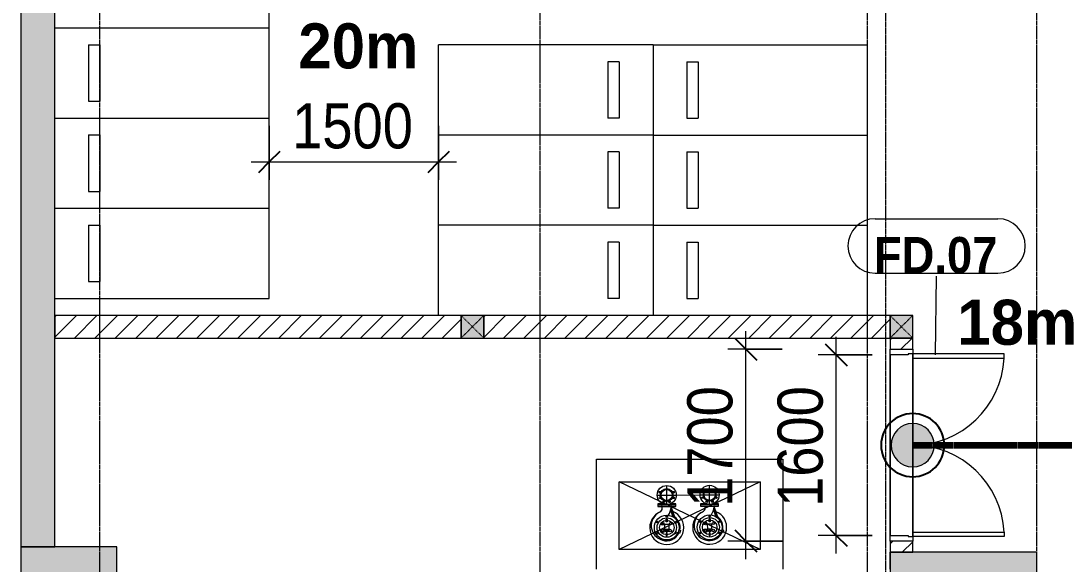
# Model space of a CAD drawing. Header units: millimetres. Extents: x 25998 to 252958, y -15958 to 83425.
# Drawn here: x 107453 to 116694, y 53607 to 58424 of the extents above; entities that cross this region are included whole.
import ezdxf

# ---------------------------------------------------------------- set-up
doc = ezdxf.new("R2010")
doc.units = ezdxf.units.MM
for name, pattern in [('1 NÉT CALL OUT', [6, 3, -3]), ('Dash', [6, 3, -3]), ('Dash Dot 3_16_', [7.9375, 4.7625, -1.5875, 0, -1.5875]), ('Grid Line', [22.225, 12.7, -3.175, 3.175, -3.175]), ('IMPORT-CENTER', [2000, 1250, -250, 250, -250])]:
    doc.linetypes.add(name, pattern=pattern)
for name, color, linetype, lineweight in [('0-1', 7, 'Continuous', 5), ('A-ANNO-DIMS', 211, 'Continuous', 9), ('A-ANNO-DIMS-160', 211, 'Continuous', 9), ('A-ANNO-NOTE', 131, 'Continuous', 9), ('A-ANNO-NOTE-1', 131, 'Continuous', 25), ('A-DETL-2', 90, '1 NÉT CALL OUT', 100), ('A-DETL-GENF-2', 1, 'Continuous', 9), ('A-DOOR-1', 1, 'Continuous', 9), ('A-DOOR-FRAM-1', 1, 'Continuous', 9), ('A-DOOR-IDEN', 31, 'Continuous', 9), ('A-FLOR', 192, 'Continuous', 9), ('A-WALL', 113, 'Continuous', 9), ('A-WALL-1', 113, 'Continuous', 18), ('A-WALL-PATT-1', 7, 'Continuous', 9), ('A-WALL-PATT-2', 111, 'Continuous', 9), ('C-PRKG', 70, 'Continuous', 9), ('G-ANNO-SYMB-1', 111, 'Dash Dot 3_16_', 18), ('G-ANNO-TEXT-2', 142, 'Continuous', 9), ('G-IMPT', 8, 'Continuous', 9), ('G-IMPT-1', 8, 'IMPORT-CENTER', 9), ('L-SITE-WALL-1', 250, 'Continuous', 18), ('L-SITE-WALL-2', 7, 'Continuous', 9), ('M-EQPM', 50, 'Continuous', 9), ('S-COLS', 52, 'Continuous', 9), ('S-COLS-1', 52, 'Continuous', 5), ('S-COLS-2', 250, 'Continuous', 18), ('S-COLS-3', 7, 'Continuous', 9), ('S-COLS-4', 52, 'Dash', 9), ('S-COLS-5', 52, 'Continuous', 18), ('S-COLS-HDLN', 52, 'Dash', 9), ('S-GRID-1', 1, 'Grid Line', 9)]:
    doc.layers.add(name, color=color, linetype=linetype, lineweight=lineweight)
doc.styles.add('Arial_4', font='arial_0.ttf', dxfattribs={"width": 0.95, "height": 400})
doc.styles.add('Arial_B', font='arialbd_0.ttf', dxfattribs={"width": 0.9, "height": 320})
doc.styles.add('UTM Avo', font='UTM Avo.ttf', dxfattribs={"width": 0.9, "height": 400})
doc.dimstyles.new('1_Dim_chi_tiet_2_5', dxfattribs={"dimscale": 304.8, "dimtxt": 399.720379, "dimasz": 0.629921, "dimexe": 0.524934, "dimexo": 0.0625, "dimgap": 0.052493, "dimtad": 1, "dimdec": 0, "dimrnd": 5, "dimzin": 0, "dimdsep": 46, "dimtxsty": 'UTM Avo', "dimblk1": 'OBLIQUE', "dimblk2": 'OBLIQUE', "dimsah": 1, "dimcen": 0.09, "dimdle": 0.524934, "dimazin": 0, "dimtfac": 1, "dimtdec": 4, "dimtix": 1, "dimtmove": 0, "dimatfit": 3, "dimfxl": 1.049869, "dimfxlon": 1, "dimtvp": 1, "dimtolj": 1, "dimtzin": 0, "dimarcsym": 2})
pattern_1 = [(45, (0, 0), (-90.50967, 90.50967), [])]

# ---------------------------------------------------------------- blocks, each defined once
blk = doc.blocks.new('NCV_TKTC_KET CAU_rvt-1-TKCS_MB TẦNG HẦM')
at = {"layer": 'A-WALL-PATT-1'}
blk.add_hatch(color=256, dxfattribs=at).paths.add_polyline_path([(107452.6, 53761.9), (107752.6, 53761.9), (107752.6, 61511.9), (107452.6, 61511.9), (107452.6, 55362.9)])
at = {"layer": 'S-COLS-1'}
for points in [[(108302.6, 53311.9), (108302.6, 53761.9), (107452.6, 53761.9), (107452.6, 53311.9), (107752.6, 53311.9)], [(115760.8, 53361.9), (116452.6, 53361.9), (116452.6, 53711.9), (115152.6, 53711.9), (115152.6, 53361.9), (115352.5, 53361.9)]]:
    blk.add_hatch(color=256, dxfattribs=at).paths.add_polyline_path(points)
at = {"layer": 'L-SITE-WALL-1'}
for p, q in [((107452.6, 61511.9), (107452.6, 53761.9)), ((107752.6, 53761.9), (107752.6, 61511.9))]:
    blk.add_line(p, q, dxfattribs=at)
at = {"layer": 'L-SITE-WALL-2'}
blk.add_line((107452.6, 53761.9), (107752.6, 53761.9), dxfattribs=at)
at = {"layer": 'S-COLS-2'}
for p, q in [((107452.6, 53761.9), (107452.6, 53311.9)), ((108302.6, 53761.9), (107752.6, 53761.9)), ((108302.6, 53311.9), (108302.6, 53761.9)), ((116452.6, 53711.9), (115152.6, 53711.9)), ((115152.6, 53711.9), (115152.6, 53361.9)), ((116452.6, 53361.9), (116452.6, 53711.9))]:
    blk.add_line(p, q, dxfattribs=at)
at = {"layer": 'S-COLS-3'}
blk.add_line((107752.6, 53761.9), (107452.6, 53761.9), dxfattribs=at)
blk = doc.blocks.new('XE MAY2 - xe may 2-614215-TKCS_MB TẦNG HẦM')
at = {"layer": 'C-PRKG'}
for p, q in [((-1900, 0), (-1900, -800)), ((0, 0), (-1900, 0)), ((-300, -150), (-400, -150)), ((-400, -650), (-400, -150)), ((-300, -650), (-300, -150)), ((-300, -650), (-400, -650)), ((0, -800), (-1900, -800))]:
    blk.add_line(p, q, dxfattribs=at)
blk = doc.blocks.new('FD_07 - FD_07-1700x2200-CỬA ĐI 2 CÁNH-957538-TKCS_MB TẦNG HẦM')
at = {"layer": 'A-DETL-GENF-2'}
for p, q in [((-810, -910), (-810, -100)), ((-810, -100), (-770, -100)), ((-770, -100), (-770, -910)), ((810, -100), (770, -100)), ((770, -100), (770, -910)), ((810, -910), (810, -100)), ((-770, -910), (-810, -910)), ((770, -910), (810, -910))]:
    blk.add_line(p, q, dxfattribs=at)
for centre, start, end in [((-810, -100), 272.83057, 360), ((810, -100), 180, 267.16943)]:
    blk.add_arc(centre, 810, start, end, dxfattribs=at)
at = {"layer": 'A-DOOR-1'}
for p, q in [((800, 100), (-800, 100)), ((-810, -100), (810, -100))]:
    blk.add_line(p, q, dxfattribs=at)
at = {"layer": 'A-DOOR-FRAM-1'}
for p, q in [((-850, 100), (-800, 100)), ((-850, -100), (-850, 100)), ((-800, 100), (-800, -60)), ((800, 100), (850, 100)), ((800, -60), (800, 100)), ((850, 100), (850, -100)), ((-800, -60), (-810, -60)), ((-810, -60), (-810, -100)), ((810, -60), (800, -60)), ((810, -100), (810, -60)), ((-810, -100), (-850, -100)), ((850, -100), (810, -100))]:
    blk.add_line(p, q, dxfattribs=at)
blk = doc.blocks.new('XE MAY2 - xe may 2-V26-TKCS_MB TẦNG HẦM')
at = {"layer": 'C-PRKG'}
for p, q in [((0, -800), (0, 0)), ((-1900, 0), (-1900, -800)), ((0, 0), (-1900, 0)), ((-300, -150), (-400, -150)), ((-400, -650), (-400, -150)), ((-300, -650), (-300, -150)), ((-300, -650), (-400, -650)), ((0, -800), (-1900, -800))]:
    blk.add_line(p, q, dxfattribs=at)
blk = doc.blocks.new('XE MAY2 - xe may 2-V21-TKCS_MB TẦNG HẦM')
at = {"layer": 'C-PRKG'}
for p, q in [((0, 800), (-1900, 800)), ((-1900, 0), (-1900, 800)), ((0, 800), (0, 0)), ((-300, 650), (-400, 650)), ((-400, 650), (-400, 150)), ((-300, 650), (-300, 150)), ((-300, 150), (-400, 150)), ((0, 0), (-1900, 0))]:
    blk.add_line(p, q, dxfattribs=at)
blk = doc.blocks.new('XE MAY2 - xe may 2-V41-TKCS_MB TẦNG HẦM')
at = {"layer": 'C-PRKG'}
for p, q in [((0, 800), (-1900, 800)), ((-1900, 0), (-1900, 800)), ((0, 800), (0, 0)), ((-300, 650), (-400, 650)), ((-400, 650), (-400, 150)), ((-300, 650), (-300, 150)), ((-300, 150), (-400, 150))]:
    blk.add_line(p, q, dxfattribs=at)
blk = doc.blocks.new('XE MAY2 - xe may 2-V34-TKCS_MB TẦNG HẦM')
at = {"layer": 'C-PRKG'}
for p, q in [((0, -800), (0, 0)), ((-1900, 0), (-1900, -800)), ((-300, -150), (-400, -150)), ((-400, -650), (-400, -150)), ((-300, -650), (-300, -150)), ((-300, -650), (-400, -650)), ((0, -800), (-1900, -800))]:
    blk.add_line(p, q, dxfattribs=at)
blk = doc.blocks.new('G1_SOF - BO TRU - 200x200-3845341-TKCS_MB TẦNG HẦM')
at = {"layer": 'S-COLS-HDLN'}
for p, q in [((-100, 100), (100, -100)), ((100, 100), (-100, -100))]:
    blk.add_line(p, q, dxfattribs=at)
blk = doc.blocks.new('TKTC_BE NGAM TANG HAM_260130 - TKTC_XREF_260130_MB BE NGAM TANG HAM_dwg_xref- ham$0$xref - tang ham$0$BOMCHIM1-4017281-TKCS_MB TẦNG HẦM')
at = {"layer": 'G-IMPT'}
for p, q in [((90.6, 80.8), (90.6, -80.8)), ((109.6, 39.5), (211, 75.5)), ((124.4, 37.7), (200.6, 64.7)), ((136.5, 35), (194.7, 55.6)), ((116.6, -39.6), (107.8, -39.6))]:
    blk.add_line(p, q, dxfattribs=at)
at = {"layer": 'G-IMPT', "flags": 128}
for points in [[(310.4, 108.3), (317.7, 123.9), (343.5, 114.1), (336, 100)], [(79.5, -31.2), (79.5, -80.8), (101.7, -80.8), (101.7, 80.8), (79.5, 80.8), (79.5, 31.2)]]:
    blk.add_lwpolyline(points, dxfattribs=at)
for points in [[(215.9, 4.9), (240.4, 4.9), (240.4, -4.1), (215.9, -4.1)], [(260.1, 17.2), (306.8, 17.2), (306.8, -17.8), (260.1, -17.8)], [(314.9, 10.2), (327.8, 10.2), (327.8, -9.6), (314.9, -9.6)], [(365.6, 4.9), (341.2, 4.9), (341.2, -4.1), (365.6, -4.1)]]:
    blk.add_lwpolyline(points, close=True, dxfattribs=at)
at = {"layer": 'G-IMPT'}
for centre, radius in [((290.8, 0), 111), ((240.5, 87.1), 7.59), ((341.1, 87.1), 7.59), ((0, 0), 85.3), ((0, 0), 50.1), ((-25, 60.4), 7.59), ((25, 60.4), 7.59), ((60.4, 25), 7.59), ((190.2, 0), 7.59), ((290.8, 0), 86.6), ((290.8, 0), 65), ((256.6, 33.5), 10), ((318.4, 31.2), 11.7), ((-25, -60.4), 7.59), ((25, -60.4), 7.59), ((60.4, -25), 7.59), ((240.5, -87.1), 7.59), ((256.6, -37.6), 13.3), ((256.6, -37.6), 6.6), ((319.6, -36.5), 16.5), ((319.6, -36.5), 9.4), ((341.1, -87.1), 7.59)]:
    blk.add_circle(centre, radius, dxfattribs=at)
for centre, radius, start, end in [((290.8, 0), 151.8, 201.66358, 159.43076), ((290.8, 0), 118.8, 78.62133, 144.16214), ((290.8, 0), 118.8, 340.54729, 65.36685), ((107.8, 45.6), 6.04, 180, 270), ((101.1, -94.6), 134.4, 52.96121, 87.13558), ((107.8, -45.6), 6.04, 90, 180), ((116.6, -81.1), 41.5, 25.62689, 90), ((274.1, -5.6), 133.2, 205.62689, 345.198)]:
    blk.add_arc(centre, radius, start, end, dxfattribs=at)
blk = doc.blocks.new('TKTC_BE NGAM TANG HAM_260130 - TKTC_XREF_260130_MB BE NGAM TANG HAM_dwg_114-4017282-TKCS_MB TẦNG HẦM')
at = {"layer": 'G-IMPT'}
for p, q in [((-101, 0), (101, 0)), ((0, -101), (0, 101))]:
    blk.add_line(p, q, dxfattribs=at)
blk.add_circle((0, 0), 72.2, dxfattribs=at)
blk = doc.blocks.new('TKTC_BE NGAM TANG HAM_260130 - TKTC_XREF_260130_MB BE NGAM TANG HAM_dwg-4017279-TKCS_MB TẦNG HẦM')
at = {"layer": 'G-IMPT'}
for p, q in [((-89149, -111035), (-90399, -110435)), ((-89149, -110435), (-90399, -111035))]:
    blk.add_line(p, q, dxfattribs=at)
at = {"layer": 'G-IMPT', "flags": 128}
blk.add_lwpolyline([(-90599, -111210), (-90599, -110235), (-88949, -110235), (-88949, -111210)], dxfattribs=at)
blk.add_lwpolyline([(-89149, -111035), (-90399, -111035), (-90399, -110435), (-89149, -110435)], close=True, dxfattribs=at)
at = {"layer": 'G-IMPT-1'}
blk.add_line((-89978.2, -110552.1), (-89598.2, -110550.1), dxfattribs=at)
at = {"xscale": 0.9913985059671329, "yscale": 0.9913985059671329, "zscale": 0.9913985059671329, "rotation": 270.1174564265244}
for p in [(-89978.2, -110552.1), (-89598.2, -110550.1)]:
    blk.add_blockref('TKTC_BE NGAM TANG HAM_260130 - TKTC_XREF_260130_MB BE NGAM TANG HAM_dwg_xref- ham$0$xref - tang ham$0$BOMCHIM1-4017281-TKCS_MB TẦNG HẦM', p, dxfattribs=at)
at = {"xscale": 0.7894736842105268, "yscale": 0.7894736842105268, "zscale": 0.7894736842105268}
for p in [(-89978.2, -110552.1), (-89598.2, -110550.1)]:
    blk.add_blockref('TKTC_BE NGAM TANG HAM_260130 - TKTC_XREF_260130_MB BE NGAM TANG HAM_dwg_114-4017282-TKCS_MB TẦNG HẦM', p, dxfattribs=at)
blk = doc.blocks.new('TKTC_BE NGAM TANG HAM_260130 - TKTC_BE NGAM TANG HAM_260130-2131746-TKCS_MB TẦNG HẦM')
blk.add_blockref('TKTC_BE NGAM TANG HAM_260130 - TKTC_XREF_260130_MB BE NGAM TANG HAM_dwg-4017279-TKCS_MB TẦNG HẦM', (169499.1, 147535))
blk = doc.blocks.new('DIMBLOCK107-TKCS_MB TẦNG HẦM')
at = {"layer": 'A-ANNO-DIMS-160'}
for p, q in [((113875, 53651.9), (113875, 55671.9)), ((114195, 55511.9), (113715, 55511.9)), ((113875, 55511.9), (114195, 55511.9)), ((114195, 53811.9), (113715, 53811.9)), ((113875, 53811.9), (114195, 53811.9))]:
    blk.add_line(p, q, dxfattribs=at)
at = {"layer": 'A-ANNO-DIMS-160', "lineweight": 25}
for p, q in [((113875, 55511.9), (113779, 55607.9)), ((113875, 55511.9), (113971, 55415.9)), ((113875, 53811.9), (113779, 53907.9)), ((113875, 53811.9), (113971, 53715.9))]:
    blk.add_line(p, q, dxfattribs=at)
at = {"layer": 'A-ANNO-DIMS-160', "color": 0, "insert": (113355.3, 54114.2), "char_height": 400, "width": 1314.636, "attachment_point": 1, "rotation": 90, "line_spacing_factor": 1.110334, "style": 'UTM Avo'}
blk.add_mtext('1700', dxfattribs=at)
blk = doc.blocks.new('_Oblique')
at = {"color": 0, "linetype": 'ByBlock', "lineweight": -2}
blk.add_line((-0.5, -0.5), (0.5, 0.5), dxfattribs=at)
blk = doc.blocks.new('DIMBLOCK108-TKCS_MB TẦNG HẦM')
at = {"layer": 'A-ANNO-DIMS-160', "lineweight": 25}
for p, q in [((114675, 55461.9), (114579, 55557.9)), ((114675, 55461.9), (114771, 55365.9)), ((114675, 53861.9), (114579, 53957.9)), ((114675, 53861.9), (114771, 53765.9))]:
    blk.add_line(p, q, dxfattribs=at)
at = {"layer": 'A-ANNO-DIMS-160'}
for p, q in [((114675, 53701.9), (114675, 55621.9)), ((114995, 55461.9), (114515, 55461.9)), ((114675, 55461.9), (114995, 55461.9)), ((114995, 53861.9), (114515, 53861.9)), ((114675, 53861.9), (114995, 53861.9))]:
    blk.add_line(p, q, dxfattribs=at)
at = {"layer": 'A-ANNO-DIMS-160', "color": 0, "insert": (114155.3, 54114.2), "char_height": 400, "width": 1314.636, "attachment_point": 1, "rotation": 90, "line_spacing_factor": 1.110334, "style": 'UTM Avo'}
blk.add_mtext('1600', dxfattribs=at)
blk = doc.blocks.new('HDNDCT_GHI CHÚ CỬA CHỐNG CHÁY EI60 - HDNDCT_GHI CHÚ CỬA CHỐNG CHÁY EI60-2386829-TKCS_MB TẦNG HẦM')
at = {"layer": 'A-ANNO-NOTE'}
h = blk.add_hatch(color=256, dxfattribs=at)
edge = h.paths.add_edge_path()
edge.add_arc((0, 0), 1.2, 0, 180)
edge.add_arc((0, 0), 1.2, 180, 360)
for radius, start, end in [(1.2, 0, 180), (1.75, 180, 0), (1.2, 180, 360)]:
    blk.add_arc((0, 0), radius, start, end, dxfattribs=at)
at = {"layer": 'A-ANNO-NOTE-1'}
for start, end in [(0, 180), (180, 0)]:
    blk.add_arc((0, 0), 1.75, start, end, dxfattribs=at)
blk = doc.blocks.new('STN_Door Tag - STN_Door Tag-1788670-TKCS_MB TẦNG HẦM')
at = {"layer": 'A-DOOR-IDEN'}
for p, q in [((-3.37, 1.495), (3.431, 1.495)), ((-3.37, -1.524), (3.431, -1.524))]:
    blk.add_line(p, q, dxfattribs=at)
for centre, start, end in [((-3.37, -0.015), 90, 270), ((3.431, -0.015), 270, 90)]:
    blk.add_arc(centre, 1.509, start, end, dxfattribs=at)
blk = doc.blocks.new('DIMBLOCK166-TKCS_MB TẦNG HẦM')
at = {"layer": 'A-ANNO-DIMS-160'}
for p, q in [((109652.6, 57493.8), (109652.6, 57013.8)), ((109652.6, 57173.8), (109652.6, 57493.8)), ((111152.6, 57493.8), (111152.6, 57013.8)), ((111152.6, 57173.8), (111152.6, 57493.8)), ((109492.6, 57173.8), (111312.6, 57173.8))]:
    blk.add_line(p, q, dxfattribs=at)
at = {"layer": 'A-ANNO-DIMS-160', "lineweight": 25}
for p, q in [((109652.6, 57173.8), (109748.6, 57269.8)), ((111152.6, 57173.8), (111248.6, 57269.8)), ((109652.6, 57173.8), (109556.6, 57077.8)), ((111152.6, 57173.8), (111056.6, 57077.8))]:
    blk.add_line(p, q, dxfattribs=at)
at = {"layer": 'A-ANNO-DIMS-160', "color": 0, "insert": (109854.8, 57693.4), "char_height": 400, "width": 1314.636, "attachment_point": 1, "line_spacing_factor": 1.110334, "style": 'UTM Avo'}
blk.add_mtext('1500', dxfattribs=at)

msp = doc.modelspace()

# ---------------------------------------------------------------- hatches: boundary and pattern name
at = {"layer": 'A-WALL-PATT-2'}
h = msp.add_hatch(dxfattribs=at)
h.set_pattern_fill('FP_1', color=256, style=0, pattern_type=2)
h.set_pattern_definition(pattern_1)
h.paths.add_polyline_path([(111352.6, 55611.9), (111352.6, 55811.9), (107752.6, 55811.9), (107752.6, 55611.9), (110696.4, 55611.9)])
h.paths.add_polyline_path([(115152.5, 55611.9), (115152.5, 55811.9), (111552.6, 55811.9), (111552.6, 55611.9), (113484.7, 55611.9)])
h = msp.add_hatch(dxfattribs=at)
h.set_pattern_fill('FP_1', color=256, style=0, pattern_type=2)
h.set_pattern_definition(pattern_1)
h.paths.add_polyline_path([(115152.5, 53711.9), (115352.5, 53711.9), (115352.5, 53811.9), (115152.5, 53811.9)])
h.paths.add_polyline_path([(115352.5, 55511.9), (115352.5, 55611.9), (115152.5, 55611.9), (115152.6, 55511.9), (115294.6, 55511.9)])
at = {"layer": 'S-COLS-1'}
for points in [[(111352.6, 55611.9), (111552.6, 55611.9), (111552.6, 55811.9), (111352.6, 55811.9)], [(115152.5, 55611.9), (115352.5, 55611.9), (115352.5, 55811.9), (115152.5, 55811.9)]]:
    msp.add_hatch(color=256, dxfattribs=at).paths.add_polyline_path(points)

# ---------------------------------------------------------------- linework, layer by layer
at = {"layer": 'A-DETL-2'}
msp.add_line((115352.5, 54661.9), (119207.6, 54661.9), dxfattribs=at)
at = {"layer": 'A-DOOR-IDEN'}
msp.add_line((115554.3, 55461.7), (115564.1, 56160.5), dxfattribs=at)
at = {"layer": 'A-FLOR'}
for p, q in [((115152.5, 53861.9), (115152.5, 55461.9)), ((115352.5, 55471.9), (115352.5, 53851.9)), ((115152.5, 53561.9), (115152.5, 53711.9))]:
    msp.add_line(p, q, dxfattribs=at)
at = {"layer": 'A-WALL'}
for p, q in [((111352.6, 55611.9), (111352.6, 55811.9)), ((111552.6, 55811.9), (111552.6, 55611.9)), ((115152.5, 55611.9), (115152.5, 55811.9)), ((115352.5, 55611.9), (115152.5, 55611.9))]:
    msp.add_line(p, q, dxfattribs=at)
at = {"layer": 'A-WALL-1'}
for p, q in [((111352.6, 55811.9), (107752.6, 55811.9)), ((107752.6, 55811.9), (107752.6, 55611.9)), ((115152.5, 55811.9), (111552.6, 55811.9)), ((107752.6, 55611.9), (111352.6, 55611.9)), ((111552.6, 55611.9), (115152.5, 55611.9)), ((115152.5, 55611.9), (115152.5, 55511.9)), ((115352.5, 55511.9), (115352.5, 55611.9)), ((115152.5, 55511.9), (115352.5, 55511.9)), ((115352.5, 53811.9), (115152.5, 53811.9)), ((115152.5, 53811.9), (115152.5, 53711.9)), ((115352.5, 53711.9), (115352.5, 53811.9)), ((115152.5, 53711.9), (115352.5, 53711.9))]:
    msp.add_line(p, q, dxfattribs=at)
at = {"layer": 'G-ANNO-SYMB-1'}
msp.add_line((115112.6, 83043.8), (115112.6, 10257.4), dxfattribs=at)
at = {"layer": 'S-COLS'}
for p, q in [((111352.6, 55811.9), (111352.6, 55611.9)), ((111552.6, 55611.9), (111552.6, 55811.9)), ((115152.5, 55811.9), (115152.5, 55611.9)), ((115152.5, 55611.9), (115352.5, 55611.9))]:
    msp.add_line(p, q, dxfattribs=at)
at = {"layer": 'S-COLS-5'}
for p, q in [((111552.6, 55811.9), (111352.6, 55811.9)), ((115352.5, 55811.9), (115152.5, 55811.9)), ((115352.5, 55611.9), (115352.5, 55811.9)), ((111352.6, 55611.9), (111552.6, 55611.9))]:
    msp.add_line(p, q, dxfattribs=at)
at = {"layer": 'S-GRID-1'}
for p, q in [((108152.6, 16318.9), (108152.6, 77184.9)), ((112052.6, 16318.9), (112052.6, 77184.9)), ((114952.6, 16318.9), (114952.6, 77184.9)), ((116452.6, 16318.9), (116452.6, 77184.9))]:
    msp.add_line(p, q, dxfattribs=at)

# ---------------------------------------------------------------- block references
at = {"layer": '0-1'}
msp.add_blockref('NCV_TKTC_KET CAU_rvt-1-TKCS_MB TẦNG HẦM', (0, 0), dxfattribs=at)
at = {"layer": 'A-ANNO-NOTE', "xscale": 160, "yscale": 160, "zscale": 160, "rotation": 180}
msp.add_blockref('HDNDCT_GHI CHÚ CỬA CHỐNG CHÁY EI60 - HDNDCT_GHI CHÚ CỬA CHỐNG CHÁY EI60-2386829-TKCS_MB TẦNG HẦM', (115352.5, 54661.9), dxfattribs=at)
at = {"layer": 'A-DOOR-1', "rotation": 90}
msp.add_blockref('FD_07 - FD_07-1700x2200-CỬA ĐI 2 CÁNH-957538-TKCS_MB TẦNG HẦM', (115252.5, 54661.9), dxfattribs=at)
at = {"layer": 'A-DOOR-IDEN', "xscale": 159.9999999999999, "yscale": 159.9999999999999, "zscale": 159.9999999999999}
msp.add_blockref('STN_Door Tag - STN_Door Tag-1788670-TKCS_MB TẦNG HẦM', (115559.2, 56430.8), dxfattribs=at)
at = {"layer": 'C-PRKG', "rotation": 180}
for name, p in [('XE MAY2 - xe may 2-614215-TKCS_MB TẦNG HẦM', (107752.6, 58362)), ('XE MAY2 - xe may 2-614215-TKCS_MB TẦNG HẦM', (107752.6, 57562.1)), ('XE MAY2 - xe may 2-V26-TKCS_MB TẦNG HẦM', (113052.6, 57411.9)), ('XE MAY2 - xe may 2-614215-TKCS_MB TẦNG HẦM', (107752.6, 56762.1)), ('XE MAY2 - xe may 2-V26-TKCS_MB TẦNG HẦM', (113052.6, 56611.9)), ('XE MAY2 - xe may 2-614215-TKCS_MB TẦNG HẦM', (107752.6, 55962.1)), ('XE MAY2 - xe may 2-V34-TKCS_MB TẦNG HẦM', (113052.6, 55811.9))]:
    msp.add_blockref(name, p, dxfattribs=at)
at = {"layer": 'C-PRKG'}
for name, p in [('XE MAY2 - xe may 2-V21-TKCS_MB TẦNG HẦM', (113052.6, 57411.9)), ('XE MAY2 - xe may 2-V21-TKCS_MB TẦNG HẦM', (113052.6, 56611.9)), ('XE MAY2 - xe may 2-V41-TKCS_MB TẦNG HẦM', (113052.6, 55811.9))]:
    msp.add_blockref(name, p, dxfattribs=at)
at = {"layer": 'M-EQPM'}
msp.add_blockref('TKTC_BE NGAM TANG HAM_260130 - TKTC_BE NGAM TANG HAM_260130-2131746-TKCS_MB TẦNG HẦM', (33652.6, 17236.9), dxfattribs=at)
at = {"layer": 'S-COLS-4'}
for p in [(111452.6, 55711.9), (115252.5, 55711.9)]:
    msp.add_blockref('G1_SOF - BO TRU - 200x200-3845341-TKCS_MB TẦNG HẦM', p, dxfattribs=at)

# ---------------------------------------------------------------- texts
at = {"layer": 'A-DOOR-IDEN', "insert": (115556, 56345.4), "char_height": 320, "width": 1124.64, "attachment_point": 5, "line_spacing_factor": 0.936439, "style": 'Arial_B'}
msp.add_mtext('\\pt7.2,14.4,21.6,28.8,36,43.2,50.4,57.6,64.8,72,79.2,86.4,93.6,100.8,108,115.2,122.4,129.6,136.8,144,151.2,158.4,165.6,172.8,180,187.2,194.4,201.6,208.8,216,223.2,230.4;FD.07', dxfattribs=at)
at = {"layer": 'G-ANNO-TEXT-2', "char_height": 400, "width": 1206.88, "attachment_point": 5, "line_spacing_factor": 0.936439, "style": 'Arial_4'}
for s, insert in [('\\pt1824,3648,5472,7296,9120,10944,12768,14592,16416,18240,20064,21888,23712,25536,27360,29184,31008,32832,34656,36480,38304,40128,41952,43776,45600,47424,49248,51072,52896,54720,56544,58368;{\\fArial|b1|i0|c0|p34;20m}', (110441.8, 58199.2)), ('\\pt1824,3648,5472,7296,9120,10944,12768,14592,16416,18240,20064,21888,23712,25536,27360,29184,31008,32832,34656,36480,38304,40128,41952,43776,45600,47424,49248,51072,52896,54720,56544,58368;{\\fArial|b1|i0|c0|p34;18m}', (116279.1, 55748.8))]:
    msp.add_mtext(s, dxfattribs=dict(at, insert=insert))

# ---------------------------------------------------------------- dimensions: what is measured, and where the dimension line sits
at = {"layer": 'A-ANNO-DIMS'}
dim = msp.add_linear_dim(base=(111152.6, 57173.8), p1=(109652.6, 57493.8), p2=(111152.6, 57493.8), dimstyle='1_Dim_chi_tiet_2_5', override={"dimpost": '<>', "dimfxl": 1500}, dxfattribs=at)
dim.commit()
dim.dimension.update_dxf_attribs({"geometry": 'DIMBLOCK166-TKCS_MB TẦNG HẦM', "text_midpoint": (110402.6, 57396.8)})
for base, p1, p2, override, picture, middle in [((113875, 55511.9), (114195, 53811.9), (114195, 55511.9), {"dimpost": '<>', "dimfxl": 1700}, 'DIMBLOCK107-TKCS_MB TẦNG HẦM', (113652, 54661.9)), ((114675, 55461.9), (114995, 53861.9), (114995, 55461.9), {"dimpost": '<>', "dimfxl": 1600}, 'DIMBLOCK108-TKCS_MB TẦNG HẦM', (114452, 54661.9))]:
    dim = msp.add_linear_dim(base=base, p1=p1, p2=p2, angle=90, dimstyle='1_Dim_chi_tiet_2_5', override=override, dxfattribs=at)
    dim.commit()
    dim.dimension.update_dxf_attribs({"geometry": picture, "text_midpoint": middle})

doc.saveas('drawing.dxf')
